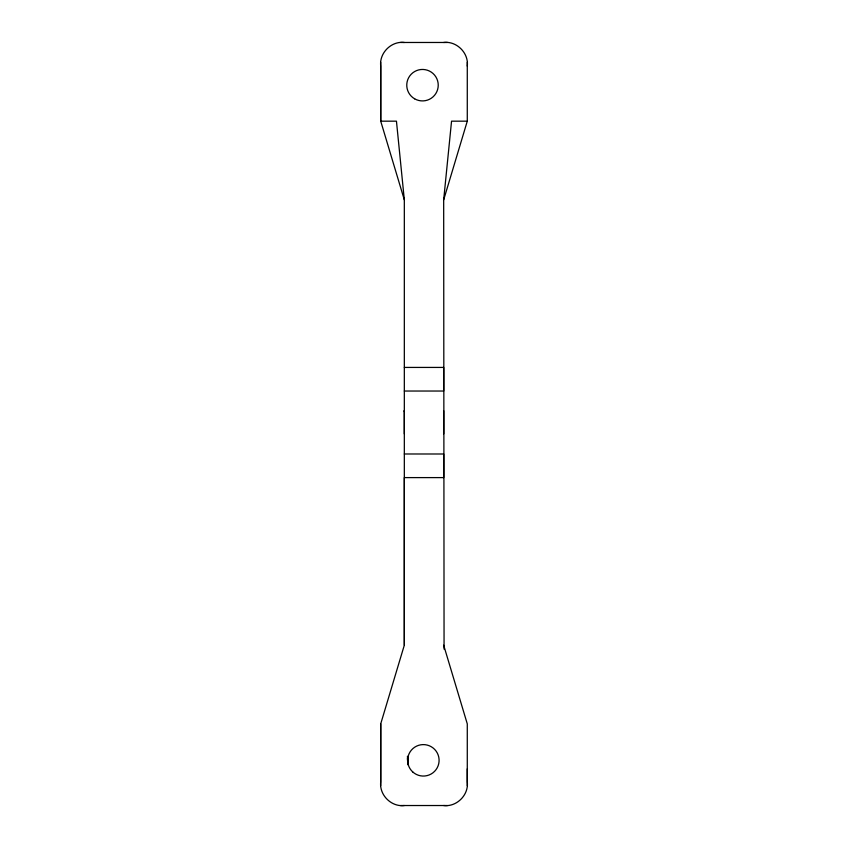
<?xml version="1.0" encoding="UTF-8"?>
<svg xmlns="http://www.w3.org/2000/svg" width="848" height="848" viewBox="0 0 848 848"><rect width="100%" height="100%" fill="white"/><g stroke="black" fill="none" stroke-linecap="round" stroke-linejoin="round"><path stroke-width="1.27" d="M380.72 785.661L380.72 723.842L404.326 645.169L404.326 477.604L443.674 477.604L443.674 453.998L404.326 453.987M380.72 62.339L380.72 121.169L404.326 199.863L404.326 645.169M467.28 785.661L467.28 768.829M467.28 66.08C468.902 53.064 456.69 40.852 443.674 42.474M407.983 756.967L407.634 761.069L408.365 765.108L407.506 756.31L407.634 761.069L407.411 758.504M444.066 649.123L443.674 199.863L451.549 121.169L467.28 121.169L467.28 62.339M443.674 199.863L467.28 121.169M404.326 805.526C391.31 807.148 379.098 794.936 380.72 781.92L380.72 723.842M400.585 42.474L447.415 42.474M404.326 367.428L443.674 367.428L443.674 391.034L404.326 391.034M400.585 805.526L447.415 805.526M404.326 42.474C391.31 40.852 379.098 53.064 380.72 66.08L380.72 121.169L396.451 121.169L404.326 199.863M443.674 805.526C456.69 807.148 468.902 794.936 467.28 781.92L467.28 723.885L443.674 645.19M443.674 410.718L443.674 433.922M404.326 433.922L404.326 410.549L404.326 411.683M414.63 98.813A15.741 15.741 0 0 0 438.236 85.182A15.741 15.741 0 0 0 414.63 71.55A15.741 15.741 0 0 0 414.63 98.813M412.764 771.966A15.741 15.741 0 0 0 438.734 763.698A15.741 15.741 0 0 0 418.583 745.339A15.741 15.741 0 0 0 412.764 771.966"/></g></svg>
